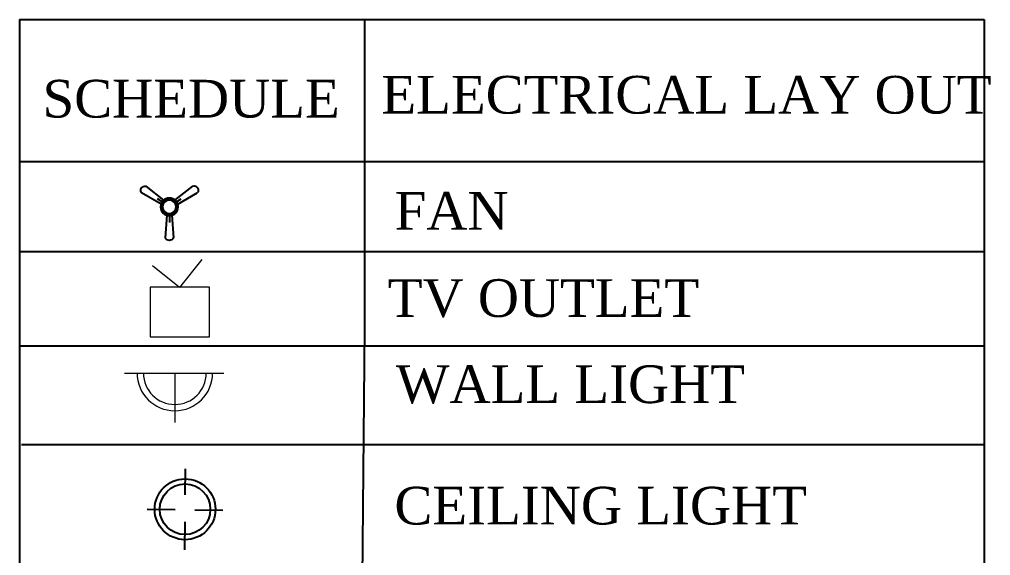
# Model space of a CAD drawing. Header units: inches. Extents: x 463 to 1759, y 367 to 863.
# Drawn here: x 1055.9 to 1296.4, y 591.3 to 724 of the extents above; entities that cross this region are included whole.
import ezdxf

# ---------------------------------------------------------------- set-up
doc = ezdxf.new("R2010")
doc.units = ezdxf.units.IN
doc.header["$LTSCALE"] = 0.5
doc.header["$MEASUREMENT"] = 0
doc.layers.get('0').update_dxf_attribs({"true_color": 0xf5a14d})
for name, color, linetype, lineweight in [('ELECTRICAL', 11, 'Continuous', 25), ('FALSE CEILING LIGHTS', 30, 'Continuous', 20), ('Fan', 153, 'Continuous', 20), ('SITE', 247, 'Continuous', 35), ('text', 7, 'Continuous', 30)]:
    doc.layers.add(name, color=color, linetype=linetype, lineweight=lineweight)
doc.styles.add('ARIAL', font='arial.ttf')

# ---------------------------------------------------------------- blocks, each defined once
blk = doc.blocks.new('LIGHT')
at = {"layer": 'ELECTRICAL', "lineweight": 25}
for p, q in [((3813.676, -268.021), (3813.676, -265.803)), ((3812.727, -268.794), (3810.509, -268.794)), ((3814.855, -268.794), (3816.919, -268.794)), ((3813.676, -269.567), (3813.676, -271.785))]:
    blk.add_line(p, q, dxfattribs=at)
for radius in [2.4, 2.4, 2, 2]:
    blk.add_circle((3813.714, -268.794), radius, dxfattribs=at)
blk = doc.blocks.new('rt')
at = {"layer": 'Fan', "lineweight": 25}
for p, q in [((-144, 5), (-464, 256)), ((57, 5), (378, 256)), ((-193, -67), (-546, 134)), ((-174, -28), (-256, 27)), ((88, -28), (172, 30)), ((107, -67), (460, 134)), ((-86, -269), (-118, -674)), ((-43, -275), (-43, -397)), ((0, -269), (32, -674))]:
    blk.add_line(p, q, dxfattribs=at)
at = {"layer": 'Fan', "lineweight": 25, "extrusion": (0, 0, -1)}
for centre, major_axis, start_param, end_param in [((-481, 179), (0.1, 79.2), 4.113258, 6.498391), ((404, 185), (0, 75.8), -0.353221, 2.305667), ((-43, -117), (0, 158), 1.57115539307202, 7.854340700251607), ((-43, -117), (0, 122), 1.57090327236213, 7.854088579541715), ((-43, -641), (0.1, 81.9), 1.991559, 4.28803)]:
    blk.add_ellipse(centre, major_axis=major_axis, ratio=1, start_param=start_param, end_param=end_param, dxfattribs=at)
at = {"layer": 'Fan', "lineweight": 25}
for points, knots in [([(114, -117), (114, -123), (113, -129), (111, -144), (109, -154), (104, -172), (100, -181), (91, -199), (85, -207), (73, -222), (67, -229), (52, -242), (44, -248), (27, -258), (18, -262), (-1, -268), (-10, -270), (-29, -273), (-39, -274), (-59, -273), (-69, -272), (-88, -268), (-97, -264), (-115, -257), (-123, -252), (-140, -241), (-147, -235), (-161, -221), (-167, -213), (-178, -197), (-183, -188), (-191, -170), (-194, -161), (-198, -142), (-199, -132), (-200, -113), (-199, -103), (-197, -84), (-194, -74), (-188, -56), (-184, -47), (-174, -30), (-168, -22), (-155, -7), (-148, 0), (-133, 12), (-125, 17), (-107, 26), (-98, 30), (-80, 36), (-70, 38), (-51, 40), (-41, 40), (-21, 38), (-12, 37), (7, 32), (17, 28), (34, 20), (43, 15), (58, 3), (65, -4), (79, -18), (85, -26), (95, -42), (99, -51), (106, -69), (109, -79), (113, -98), (114, -107), (114, -117)], [1.571155, 1.571155, 1.571155, 1.571155, 1.682417, 1.682417, 1.869575, 1.869575, 2.056734, 2.056734, 2.243892, 2.243892, 2.43105, 2.43105, 2.618209, 2.618209, 2.805367, 2.805367, 2.992525, 2.992525, 3.179684, 3.179684, 3.366842, 3.366842, 3.554, 3.554, 3.741159, 3.741159, 3.928317, 3.928317, 4.115475, 4.115475, 4.302634, 4.302634, 4.489792, 4.489792, 4.67695, 4.67695, 4.864109, 4.864109, 5.051267, 5.051267, 5.238425, 5.238425, 5.425584, 5.425584, 5.612742, 5.612742, 5.7999, 5.7999, 5.987059, 5.987059, 6.174217, 6.174217, 6.361375, 6.361375, 6.548534, 6.548534, 6.735692, 6.735692, 6.92285, 6.92285, 7.110009, 7.110009, 7.297167, 7.297167, 7.484326, 7.484326, 7.671484, 7.671484, 7.854341, 7.854341, 7.854341, 7.854341]), ([(113, -117), (113, -123), (112, -129), (110, -144), (109, -154), (103, -172), (99, -181), (90, -198), (85, -206), (72, -222), (66, -229), (51, -241), (43, -247), (26, -257), (17, -261), (-1, -267), (-11, -270), (-30, -272), (-40, -273), (-59, -272), (-69, -271), (-88, -266), (-97, -263), (-115, -255), (-123, -251), (-139, -240), (-147, -233), (-161, -220), (-167, -212), (-178, -196), (-182, -187), (-190, -169), (-193, -160), (-197, -141), (-198, -131), (-199, -112), (-198, -102), (-195, -83), (-193, -74), (-186, -55), (-182, -46), (-172, -30), (-167, -22), (-154, -7), (-147, 0), (-131, 12), (-123, 17), (-106, 26), (-97, 29), (-78, 35), (-69, 37), (-49, 39), (-40, 39), (-20, 37), (-11, 36), (8, 30), (17, 27), (35, 18), (43, 13), (59, 1), (66, -5), (79, -20), (85, -28), (95, -44), (99, -53), (106, -71), (109, -81), (112, -99), (113, -108), (113, -117)], [1.571155, 1.571155, 1.571155, 1.571155, 1.682595, 1.682595, 1.870054, 1.870054, 2.057512, 2.057512, 2.24497, 2.24497, 2.432429, 2.432429, 2.619887, 2.619887, 2.807346, 2.807346, 2.994804, 2.994804, 3.182262, 3.182262, 3.369721, 3.369721, 3.557179, 3.557179, 3.744637, 3.744637, 3.932096, 3.932096, 4.119554, 4.119554, 4.307013, 4.307013, 4.494471, 4.494471, 4.681929, 4.681929, 4.869388, 4.869388, 5.056846, 5.056846, 5.244304, 5.244304, 5.431763, 5.431763, 5.619221, 5.619221, 5.80668, 5.80668, 5.994138, 5.994138, 6.181596, 6.181596, 6.369055, 6.369055, 6.556513, 6.556513, 6.743971, 6.743971, 6.93143, 6.93143, 7.118888, 7.118888, 7.306347, 7.306347, 7.493805, 7.493805, 7.681263, 7.681263, 7.854341, 7.854341, 7.854341, 7.854341]), ([(111, -117), (111, -123), (111, -128), (109, -145), (106, -157), (99, -176), (96, -185), (87, -201), (81, -208), (69, -223), (63, -230), (48, -242), (40, -247), (23, -257), (14, -260), (-4, -266), (-14, -269), (-33, -271), (-42, -271), (-62, -270), (-71, -269), (-90, -264), (-99, -261), (-117, -253), (-125, -248), (-141, -237), (-148, -230), (-161, -217), (-167, -209), (-178, -193), (-182, -184), (-189, -166), (-192, -157), (-196, -138), (-197, -129), (-197, -109), (-197, -100), (-193, -81), (-191, -71), (-184, -53), (-180, -45), (-170, -28), (-164, -20), (-151, -6), (-144, 0), (-128, 12), (-120, 17), (-103, 26), (-94, 29), (-75, 34), (-66, 36), (-46, 37), (-37, 37), (-18, 35), (-8, 33), (10, 28), (19, 24), (36, 15), (45, 10), (60, -2), (67, -8), (79, -23), (85, -31), (95, -47), (99, -56), (105, -74), (108, -83), (110, -101), (111, -109), (111, -117)], [1.571155, 1.571155, 1.571155, 1.571155, 1.682583, 1.682583, 1.905437, 1.905437, 2.085387, 2.085387, 2.265337, 2.265337, 2.449491, 2.449491, 2.63712, 2.63712, 2.824975, 2.824975, 3.012665, 3.012665, 3.20022, 3.20022, 3.387709, 3.387709, 3.575174, 3.575174, 3.762633, 3.762633, 3.95009, 3.95009, 4.137548, 4.137548, 4.325007, 4.325007, 4.512465, 4.512465, 4.699923, 4.699923, 4.887382, 4.887382, 5.07484, 5.07484, 5.262299, 5.262299, 5.449757, 5.449757, 5.637215, 5.637215, 5.824674, 5.824674, 6.012132, 6.012132, 6.19959, 6.19959, 6.387049, 6.387049, 6.574507, 6.574507, 6.761966, 6.761966, 6.949424, 6.949424, 7.136882, 7.136882, 7.324341, 7.324341, 7.51161, 7.51161, 7.696872, 7.696872, 7.854341, 7.854341, 7.854341, 7.854341]), ([(110, -117), (110, -123), (110, -128), (108, -144), (106, -153), (100, -171), (97, -180), (88, -197), (82, -205), (70, -220), (64, -227), (49, -240), (41, -245), (24, -255), (16, -259), (-3, -265), (-12, -267), (-31, -270), (-41, -270), (-60, -270), (-69, -268), (-88, -264), (-97, -261), (-115, -253), (-123, -248), (-139, -237), (-146, -231), (-160, -217), (-166, -209), (-176, -193), (-181, -185), (-188, -167), (-191, -158), (-195, -139), (-196, -129), (-196, -110), (-196, -101), (-192, -82), (-190, -72), (-183, -54), (-179, -46), (-169, -29), (-163, -21), (-150, -7), (-143, -1), (-128, 11), (-120, 16), (-102, 25), (-93, 28), (-75, 33), (-65, 35), (-46, 36), (-37, 36), (-18, 34), (-8, 32), (10, 27), (19, 23), (36, 14), (44, 9), (59, -3), (66, -10), (79, -24), (85, -32), (94, -49), (98, -57), (105, -75), (107, -85), (109, -102), (110, -109), (110, -117)], [1.571155, 1.571155, 1.571155, 1.571155, 1.683047, 1.683047, 1.871266, 1.871266, 2.059486, 2.059486, 2.247705, 2.247705, 2.435924, 2.435924, 2.624143, 2.624143, 2.812362, 2.812362, 3.000581, 3.000581, 3.1888, 3.1888, 3.377019, 3.377019, 3.565239, 3.565239, 3.753458, 3.753458, 3.941677, 3.941677, 4.129896, 4.129896, 4.318115, 4.318115, 4.506334, 4.506334, 4.694553, 4.694553, 4.882772, 4.882772, 5.070992, 5.070992, 5.259211, 5.259211, 5.44743, 5.44743, 5.635649, 5.635649, 5.823868, 5.823868, 6.012087, 6.012087, 6.200306, 6.200306, 6.388525, 6.388525, 6.576744, 6.576744, 6.764964, 6.764964, 6.953183, 6.953183, 7.141402, 7.141402, 7.329621, 7.329621, 7.51784, 7.51784, 7.706059, 7.706059, 7.854341, 7.854341, 7.854341, 7.854341]), ([(109, -117), (109, -123), (108, -128), (106, -145), (104, -156), (97, -176), (93, -184), (84, -200), (79, -207), (67, -221), (61, -228), (46, -240), (38, -245), (21, -255), (13, -258), (-6, -264), (-15, -266), (-34, -269), (-43, -269), (-62, -268), (-72, -266), (-90, -261), (-99, -258), (-117, -250), (-125, -245), (-140, -234), (-147, -228), (-160, -214), (-166, -206), (-176, -190), (-181, -182), (-188, -164), (-190, -155), (-194, -136), (-195, -127), (-195, -107), (-194, -98), (-190, -79), (-188, -70), (-181, -52), (-176, -44), (-166, -28), (-160, -20), (-147, -6), (-140, 0), (-125, 11), (-117, 16), (-99, 24), (-90, 27), (-72, 32), (-63, 34), (-44, 35), (-34, 35), (-15, 32), (-6, 30), (12, 24), (21, 21), (38, 12), (46, 6), (60, -6), (67, -13), (79, -27), (85, -35), (94, -52), (98, -60), (104, -78), (106, -88), (108, -103), (109, -110), (109, -117)], [1.571155, 1.571155, 1.571155, 1.571155, 1.68303, 1.68303, 1.906779, 1.906779, 2.087465, 2.087465, 2.268151, 2.268151, 2.452994, 2.452994, 2.641371, 2.641371, 2.82999, 2.82999, 3.018442, 3.018442, 3.206759, 3.206759, 3.395008, 3.395008, 3.583233, 3.583233, 3.771452, 3.771452, 3.959671, 3.959671, 4.147889, 4.147889, 4.336108, 4.336108, 4.524328, 4.524328, 4.712547, 4.712547, 4.900766, 4.900766, 5.088985, 5.088985, 5.277204, 5.277204, 5.465423, 5.465423, 5.653642, 5.653642, 5.841861, 5.841861, 6.030081, 6.030081, 6.2183, 6.2183, 6.406519, 6.406519, 6.594738, 6.594738, 6.782957, 6.782957, 6.971176, 6.971176, 7.159395, 7.159395, 7.347614, 7.347614, 7.535354, 7.535354, 7.721077, 7.721077, 7.854341, 7.854341, 7.854341, 7.854341]), ([(108, -117), (108, -123), (107, -128), (105, -145), (103, -156), (96, -175), (92, -183), (84, -199), (78, -207), (67, -220), (60, -227), (46, -239), (38, -244), (22, -253), (13, -257), (-5, -263), (-14, -265), (-33, -268), (-43, -268), (-62, -267), (-71, -265), (-89, -261), (-98, -258), (-115, -250), (-124, -245), (-139, -234), (-146, -227), (-159, -214), (-165, -206), (-175, -190), (-179, -182), (-186, -164), (-189, -155), (-193, -137), (-194, -127), (-194, -108), (-193, -99), (-190, -80), (-187, -71), (-180, -53), (-176, -45), (-166, -29), (-160, -21), (-147, -8), (-140, -1), (-125, 10), (-117, 15), (-100, 23), (-91, 26), (-72, 31), (-63, 33), (-44, 34), (-35, 34), (-16, 32), (-7, 30), (11, 24), (20, 20), (37, 11), (45, 6), (59, -6), (66, -13), (78, -27), (84, -35), (93, -51), (97, -60), (103, -78), (105, -87), (107, -103), (108, -110), (108, -117)], [1.571155, 1.571155, 1.571155, 1.571155, 1.683038, 1.683038, 1.906803, 1.906803, 2.08662, 2.08662, 2.266438, 2.266438, 2.446256, 2.446256, 2.635374, 2.635374, 2.824747, 2.824747, 3.013605, 3.013605, 3.202008, 3.202008, 3.390219, 3.390219, 3.578409, 3.578409, 3.766618, 3.766618, 3.954837, 3.954837, 4.143057, 4.143057, 4.331277, 4.331277, 4.519496, 4.519496, 4.707715, 4.707715, 4.895934, 4.895934, 5.084153, 5.084153, 5.272372, 5.272372, 5.460592, 5.460592, 5.648811, 5.648811, 5.83703, 5.83703, 6.025249, 6.025249, 6.213468, 6.213468, 6.401687, 6.401687, 6.589906, 6.589906, 6.778125, 6.778125, 6.966344, 6.966344, 7.154564, 7.154564, 7.342783, 7.342783, 7.530723, 7.530723, 7.717268, 7.717268, 7.854341, 7.854341, 7.854341, 7.854341]), ([(106, -117), (106, -123), (106, -128), (104, -144), (102, -154), (96, -172), (92, -181), (83, -198), (77, -205), (65, -220), (59, -226), (44, -238), (36, -243), (20, -252), (12, -256), (-6, -262), (-15, -264), (-34, -266), (-43, -266), (-62, -265), (-71, -264), (-90, -259), (-98, -256), (-115, -248), (-123, -243), (-139, -232), (-146, -226), (-158, -212), (-164, -205), (-174, -189), (-178, -181), (-185, -163), (-188, -154), (-191, -136), (-192, -126), (-192, -108), (-191, -98), (-188, -80), (-185, -71), (-178, -53), (-174, -45), (-164, -29), (-158, -22), (-146, -8), (-139, -2), (-123, 9), (-115, 14), (-98, 22), (-90, 25), (-71, 30), (-62, 31), (-44, 32), (-34, 32), (-16, 30), (-6, 28), (11, 22), (20, 18), (37, 9), (44, 4), (59, -8), (65, -14), (77, -29), (83, -36), (92, -53), (96, -61), (101, -79), (104, -88), (106, -104), (106, -110), (106, -117)], [1.571155, 1.571155, 1.571155, 1.571155, 1.683087, 1.683087, 1.887664, 1.887664, 2.077583, 2.077583, 2.268265, 2.268265, 2.455349, 2.455349, 2.642434, 2.642434, 2.828135, 2.828135, 3.017532, 3.017532, 3.206802, 3.206802, 3.395351, 3.395351, 3.583196, 3.583196, 3.771541, 3.771541, 3.959639, 3.959639, 4.148012, 4.148012, 4.336072, 4.336072, 4.524446, 4.524446, 4.712513, 4.712513, 4.900885, 4.900885, 5.08895, 5.08895, 5.277323, 5.277323, 5.465389, 5.465389, 5.653762, 5.653762, 5.841827, 5.841827, 6.0302, 6.0302, 6.218265, 6.218265, 6.406638, 6.406638, 6.594704, 6.594704, 6.783076, 6.783076, 6.971142, 6.971142, 7.159515, 7.159515, 7.3476, 7.3476, 7.535616, 7.535616, 7.721881, 7.721881, 7.854341, 7.854341, 7.854341, 7.854341]), ([(105, -117), (105, -123), (105, -128), (103, -143), (101, -152), (96, -170), (92, -179), (83, -195), (78, -203), (66, -218), (59, -224), (45, -236), (37, -242), (21, -251), (12, -255), (-6, -261), (-15, -263), (-33, -265), (-43, -265), (-61, -264), (-71, -263), (-89, -258), (-98, -255), (-115, -247), (-123, -242), (-138, -231), (-145, -225), (-158, -211), (-164, -204), (-174, -188), (-178, -180), (-185, -162), (-187, -153), (-191, -135), (-191, -125), (-191, -106), (-190, -97), (-187, -79), (-184, -70), (-177, -52), (-172, -44), (-162, -28), (-156, -21), (-143, -7), (-136, -1), (-121, 10), (-113, 14), (-96, 22), (-87, 25), (-68, 29), (-59, 31), (-40, 31), (-31, 31), (-12, 28), (-3, 26), (14, 20), (23, 16), (39, 7), (47, 1), (61, -11), (68, -18), (79, -33), (84, -41), (93, -57), (96, -66), (102, -84), (103, -93), (105, -107), (105, -112), (105, -117)], [1.571155, 1.571155, 1.571155, 1.571155, 1.68398, 1.68398, 1.873768, 1.873768, 2.063556, 2.063556, 2.253344, 2.253344, 2.443133, 2.443133, 2.632921, 2.632921, 2.822709, 2.822709, 3.012497, 3.012497, 3.202286, 3.202286, 3.392074, 3.392074, 3.581862, 3.581862, 3.77165, 3.77165, 3.961439, 3.961439, 4.151227, 4.151227, 4.341015, 4.341015, 4.530804, 4.530804, 4.720592, 4.720592, 4.91038, 4.91038, 5.100168, 5.100168, 5.289957, 5.289957, 5.479745, 5.479745, 5.669533, 5.669533, 5.859321, 5.859321, 6.04911, 6.04911, 6.238898, 6.238898, 6.428686, 6.428686, 6.618474, 6.618474, 6.808263, 6.808263, 6.998051, 6.998051, 7.187839, 7.187839, 7.377627, 7.377627, 7.567416, 7.567416, 7.757204, 7.757204, 7.854341, 7.854341, 7.854341, 7.854341]), ([(104, -117), (104, -122), (103, -128), (101, -144), (99, -155), (92, -174), (89, -182), (80, -198), (75, -205), (63, -219), (56, -225), (42, -237), (34, -242), (18, -251), (9, -254), (-8, -260), (-18, -262), (-36, -264), (-45, -264), (-64, -262), (-73, -261), (-91, -256), (-100, -253), (-116, -244), (-124, -240), (-139, -228), (-146, -222), (-158, -208), (-164, -201), (-173, -185), (-177, -176), (-184, -159), (-186, -150), (-189, -132), (-190, -122), (-189, -104), (-188, -95), (-184, -77), (-182, -68), (-174, -51), (-170, -42), (-159, -27), (-153, -20), (-140, -7), (-133, -1), (-118, 10), (-110, 14), (-93, 21), (-84, 24), (-66, 28), (-56, 29), (-38, 30), (-28, 29), (-10, 26), (-1, 24), (16, 17), (25, 13), (41, 4), (48, -2), (62, -14), (68, -21), (79, -36), (84, -44), (92, -60), (96, -69), (101, -87), (102, -96), (103, -109), (104, -113), (104, -117)], [1.571155, 1.571155, 1.571155, 1.571155, 1.683952, 1.683952, 1.909545, 1.909545, 2.091751, 2.091751, 2.273957, 2.273957, 2.460215, 2.460215, 2.650135, 2.650135, 2.840327, 2.840327, 3.030352, 3.030352, 3.220238, 3.220238, 3.410056, 3.410056, 3.59985, 3.59985, 3.789637, 3.789637, 3.979425, 3.979425, 4.169213, 4.169213, 4.359001, 4.359001, 4.548789, 4.548789, 4.738578, 4.738578, 4.928366, 4.928366, 5.118154, 5.118154, 5.307942, 5.307942, 5.497731, 5.497731, 5.687519, 5.687519, 5.877307, 5.877307, 6.067095, 6.067095, 6.256884, 6.256884, 6.446672, 6.446672, 6.63646, 6.63646, 6.826248, 6.826248, 7.016037, 7.016037, 7.205825, 7.205825, 7.395613, 7.395613, 7.584495, 7.584495, 7.773918, 7.773918, 7.854341, 7.854341, 7.854341, 7.854341]), ([(103, -117), (103, -122), (102, -128), (100, -144), (98, -155), (91, -174), (88, -182), (79, -197), (74, -204), (63, -218), (56, -224), (42, -235), (35, -241), (18, -249), (10, -253), (-8, -259), (-17, -261), (-35, -263), (-45, -263), (-63, -262), (-72, -260), (-90, -255), (-99, -252), (-115, -244), (-123, -239), (-138, -228), (-145, -222), (-157, -208), (-163, -201), (-172, -185), (-176, -177), (-183, -159), (-185, -151), (-188, -132), (-189, -123), (-189, -105), (-187, -96), (-184, -78), (-181, -69), (-174, -52), (-169, -44), (-159, -28), (-153, -21), (-140, -8), (-133, -2), (-118, 8), (-110, 13), (-93, 20), (-84, 23), (-66, 27), (-57, 28), (-39, 29), (-29, 28), (-11, 25), (-2, 23), (15, 17), (24, 13), (39, 3), (47, -2), (61, -14), (67, -21), (78, -36), (83, -44), (91, -60), (95, -69), (100, -86), (101, -96), (102, -109), (103, -113), (103, -117)], [1.571155, 1.571155, 1.571155, 1.571155, 1.683953, 1.683953, 1.909548, 1.909548, 2.090846, 2.090846, 2.272143, 2.272143, 2.453441, 2.453441, 2.64406, 2.64406, 2.834998, 2.834998, 3.025393, 3.025393, 3.215331, 3.215331, 3.405095, 3.405095, 3.594852, 3.594852, 3.784632, 3.784632, 3.974421, 3.974421, 4.164211, 4.164211, 4.354, 4.354, 4.543788, 4.543788, 4.733576, 4.733576, 4.923365, 4.923365, 5.113153, 5.113153, 5.302941, 5.302941, 5.492729, 5.492729, 5.682518, 5.682518, 5.872306, 5.872306, 6.062094, 6.062094, 6.251882, 6.251882, 6.441671, 6.441671, 6.631459, 6.631459, 6.821247, 6.821247, 7.011036, 7.011036, 7.200824, 7.200824, 7.390612, 7.390612, 7.579876, 7.579876, 7.770533, 7.770533, 7.854341, 7.854341, 7.854341, 7.854341]), ([(101, -117), (101, -122), (101, -128), (99, -143), (97, -153), (91, -171), (87, -180), (78, -196), (73, -203), (61, -217), (54, -224), (40, -235), (32, -240), (16, -249), (7, -252), (-11, -258), (-20, -260), (-38, -261), (-47, -261), (-66, -260), (-75, -258), (-93, -253), (-101, -249), (-118, -241), (-125, -236), (-140, -224), (-147, -218), (-159, -204), (-164, -196), (-173, -180), (-177, -172), (-183, -154), (-185, -145), (-187, -127), (-188, -117), (-186, -99), (-185, -90), (-180, -72), (-177, -63), (-169, -47), (-165, -39), (-154, -24), (-147, -17), (-134, -4), (-126, 1), (-111, 11), (-102, 15), (-85, 21), (-76, 24), (-58, 27), (-48, 27), (-30, 27), (-21, 26), (-3, 22), (6, 19), (23, 11), (31, 7), (46, -4), (53, -9), (66, -23), (72, -30), (81, -44), (85, -51), (92, -65), (94, -72), (98, -87), (100, -95), (101, -107), (101, -112), (101, -117)], [1.571155, 1.571155, 1.571155, 1.571155, 1.684002, 1.684002, 1.891297, 1.891297, 2.082887, 2.082887, 2.275049, 2.275049, 2.46721, 2.46721, 2.659371, 2.659371, 2.851533, 2.851533, 3.043694, 3.043694, 3.235856, 3.235856, 3.428017, 3.428017, 3.620179, 3.620179, 3.81234, 3.81234, 4.004501, 4.004501, 4.196663, 4.196663, 4.388824, 4.388824, 4.580986, 4.580986, 4.773147, 4.773147, 4.965308, 4.965308, 5.15747, 5.15747, 5.349631, 5.349631, 5.541793, 5.541793, 5.733954, 5.733954, 5.926116, 5.926116, 6.118277, 6.118277, 6.310438, 6.310438, 6.5026, 6.5026, 6.694761, 6.694761, 6.886923, 6.886923, 7.079084, 7.079084, 7.271245, 7.271245, 7.432659, 7.432659, 7.594073, 7.594073, 7.755486, 7.755486, 7.854341, 7.854341, 7.854341, 7.854341]), ([(100, -117), (100, -122), (100, -128), (98, -144), (95, -154), (89, -172), (86, -180), (77, -195), (72, -202), (62, -215), (56, -221), (42, -232), (35, -237), (19, -246), (10, -250), (-7, -256), (-16, -258), (-34, -260), (-43, -260), (-62, -259), (-71, -258), (-88, -253), (-97, -250), (-113, -242), (-121, -238), (-135, -227), (-142, -221), (-154, -207), (-160, -200), (-170, -185), (-174, -177), (-180, -160), (-182, -151), (-186, -133), (-186, -124), (-186, -106), (-185, -97), (-181, -79), (-179, -70), (-172, -54), (-168, -46), (-158, -31), (-152, -23), (-139, -11), (-132, -5), (-117, 6), (-110, 10), (-93, 18), (-84, 20), (-67, 25), (-58, 26), (-40, 26), (-31, 26), (-13, 23), (-4, 21), (13, 15), (22, 11), (37, 2), (45, -3), (58, -15), (64, -22), (75, -36), (80, -44), (89, -60), (92, -69), (97, -86), (99, -95), (100, -108), (100, -113), (100, -117)], [1.571155, 1.571155, 1.571155, 1.571155, 1.683955, 1.683955, 1.909553, 1.909553, 2.086456, 2.086456, 2.263358, 2.263358, 2.440261, 2.440261, 2.631792, 2.631792, 2.824184, 2.824184, 3.015198, 3.015198, 3.207233, 3.207233, 3.398806, 3.398806, 3.587614, 3.587614, 3.77765, 3.77765, 3.967453, 3.967453, 4.157182, 4.157182, 4.34701, 4.34701, 4.536781, 4.536781, 4.726574, 4.726574, 4.916362, 4.916362, 5.10615, 5.10615, 5.295939, 5.295939, 5.485727, 5.485727, 5.675515, 5.675515, 5.865303, 5.865303, 6.055091, 6.055091, 6.24488, 6.24488, 6.434668, 6.434668, 6.624456, 6.624456, 6.814244, 6.814244, 7.004033, 7.004033, 7.193821, 7.193821, 7.383609, 7.383609, 7.573573, 7.573573, 7.764903, 7.764903, 7.854341, 7.854341, 7.854341, 7.854341]), ([(99, -117), (99, -122), (98, -128), (97, -143), (94, -152), (89, -170), (85, -178), (76, -194), (71, -202), (59, -215), (53, -222), (38, -233), (31, -238), (15, -247), (6, -250), (-11, -255), (-20, -257), (-38, -259), (-47, -259), (-65, -257), (-74, -255), (-92, -250), (-100, -247), (-116, -239), (-124, -234), (-138, -222), (-145, -216), (-157, -202), (-162, -195), (-171, -179), (-175, -171), (-180, -154), (-182, -145), (-185, -127), (-185, -118), (-184, -99), (-183, -90), (-178, -73), (-175, -64), (-167, -48), (-162, -40), (-152, -25), (-146, -19), (-132, -6), (-125, -1), (-109, 9), (-101, 13), (-84, 19), (-75, 21), (-57, 24), (-48, 25), (-30, 24), (-21, 23), (-5, 20), (2, 17), (17, 12), (23, 8), (36, 0), (43, -4), (55, -15), (62, -21), (73, -35), (78, -43), (86, -59), (90, -67), (95, -84), (97, -93), (98, -107), (99, -112), (99, -117)], [1.571155, 1.571155, 1.571155, 1.571155, 1.684115, 1.684115, 1.889077, 1.889077, 2.081607, 2.081607, 2.273838, 2.273838, 2.46607, 2.46607, 2.658301, 2.658301, 2.850533, 2.850533, 3.042764, 3.042764, 3.234996, 3.234996, 3.427227, 3.427227, 3.619459, 3.619459, 3.811691, 3.811691, 4.003922, 4.003922, 4.196154, 4.196154, 4.388385, 4.388385, 4.580617, 4.580617, 4.772848, 4.772848, 4.96508, 4.96508, 5.157311, 5.157311, 5.349543, 5.349543, 5.541774, 5.541774, 5.734006, 5.734006, 5.926237, 5.926237, 6.118469, 6.118469, 6.310701, 6.310701, 6.502932, 6.502932, 6.664221, 6.664221, 6.825509, 6.825509, 6.986798, 6.986798, 7.177008, 7.177008, 7.367217, 7.367217, 7.557427, 7.557427, 7.747637, 7.747637, 7.854341, 7.854341, 7.854341, 7.854341]), ([(98, -117), (98, -122), (97, -128), (95, -144), (93, -155), (86, -173), (82, -181), (74, -195), (69, -202), (59, -214), (53, -220), (41, -230), (34, -235), (19, -244), (11, -247), (-6, -253), (-15, -255), (-33, -258), (-42, -258), (-60, -257), (-69, -256), (-86, -251), (-95, -248), (-111, -240), (-119, -236), (-133, -225), (-140, -219), (-152, -206), (-158, -199), (-167, -184), (-171, -176), (-178, -159), (-180, -150), (-183, -133), (-184, -124), (-184, -106), (-183, -97), (-179, -79), (-176, -71), (-170, -55), (-165, -47), (-155, -32), (-150, -25), (-137, -12), (-130, -6), (-116, 4), (-108, 8), (-92, 15), (-83, 18), (-66, 22), (-57, 23), (-39, 24), (-30, 23), (-13, 21), (-4, 18), (13, 13), (21, 9), (36, 0), (43, -6), (57, -17), (63, -24), (74, -38), (78, -45), (86, -61), (90, -70), (95, -87), (96, -96), (97, -109), (98, -113), (98, -117)], [1.571155, 1.571155, 1.571155, 1.571155, 1.684069, 1.684069, 1.925667, 1.925667, 2.099753, 2.099753, 2.273838, 2.273838, 2.447924, 2.447924, 2.62201, 2.62201, 2.814113, 2.814113, 3.006216, 3.006216, 3.19832, 3.19832, 3.390423, 3.390423, 3.582526, 3.582526, 3.770632, 3.770632, 3.963997, 3.963997, 4.153942, 4.153942, 4.345405, 4.345405, 4.536673, 4.536673, 4.728137, 4.728137, 4.9196, 4.9196, 5.107532, 5.107532, 5.29949, 5.29949, 5.486915, 5.486915, 5.679139, 5.679139, 5.866479, 5.866479, 6.058714, 6.058714, 6.246058, 6.246058, 6.43829, 6.43829, 6.625635, 6.625635, 6.817866, 6.817866, 7.005211, 7.005211, 7.197442, 7.197442, 7.384785, 7.384785, 7.575864, 7.575864, 7.768379, 7.768379, 7.854341, 7.854341, 7.854341, 7.854341]), ([(96, -117), (96, -122), (96, -127), (94, -143), (92, -153), (85, -172), (81, -180), (72, -195), (67, -203), (55, -216), (48, -222), (35, -232), (29, -236), (16, -243), (9, -246), (-7, -252), (-15, -254), (-33, -256), (-41, -256), (-59, -256), (-68, -254), (-85, -250), (-93, -247), (-109, -240), (-117, -235), (-131, -225), (-138, -219), (-150, -207), (-155, -200), (-165, -185), (-169, -177), (-176, -161), (-178, -152), (-181, -135), (-182, -126), (-182, -109), (-182, -100), (-178, -83), (-176, -74), (-169, -58), (-165, -50), (-156, -35), (-150, -28), (-138, -15), (-132, -9), (-118, 1), (-110, 5), (-94, 13), (-86, 16), (-69, 20), (-60, 21), (-42, 22), (-34, 22), (-16, 20), (-7, 18), (9, 12), (17, 9), (33, 0), (40, -5), (53, -16), (60, -23), (71, -36), (75, -44), (84, -59), (87, -67), (92, -84), (94, -93), (96, -107), (96, -112), (96, -117)], [1.571155, 1.571155, 1.571155, 1.571155, 1.683729, 1.683729, 1.908875, 1.908875, 2.10298, 2.10298, 2.297086, 2.297086, 2.491191, 2.491191, 2.653333, 2.653333, 2.815475, 2.815475, 3.002351, 3.002351, 3.192689, 3.192689, 3.382276, 3.382276, 3.571862, 3.571862, 3.761449, 3.761449, 3.951035, 3.951035, 4.140622, 4.140622, 4.330208, 4.330208, 4.519795, 4.519795, 4.709381, 4.709381, 4.898968, 4.898968, 5.088554, 5.088554, 5.278141, 5.278141, 5.467728, 5.467728, 5.657314, 5.657314, 5.846901, 5.846901, 6.036487, 6.036487, 6.226074, 6.226074, 6.41566, 6.41566, 6.605247, 6.605247, 6.794833, 6.794833, 6.98442, 6.98442, 7.174006, 7.174006, 7.363593, 7.363593, 7.55318, 7.55318, 7.742766, 7.742766, 7.854341, 7.854341, 7.854341, 7.854341]), ([(95, -117), (95, -122), (95, -127), (93, -143), (91, -153), (85, -170), (82, -177), (74, -190), (70, -197), (60, -209), (54, -216), (40, -228), (33, -233), (17, -241), (9, -245), (-8, -251), (-16, -253), (-34, -255), (-43, -255), (-61, -254), (-69, -253), (-87, -248), (-95, -245), (-111, -238), (-119, -233), (-133, -222), (-139, -216), (-151, -203), (-157, -196), (-166, -181), (-170, -173), (-176, -156), (-178, -147), (-181, -130), (-182, -121), (-181, -103), (-180, -94), (-176, -78), (-174, -71), (-168, -57), (-164, -49), (-154, -34), (-149, -27), (-136, -15), (-129, -9), (-115, 1), (-107, 6), (-91, 13), (-82, 16), (-65, 20), (-56, 21), (-38, 21), (-30, 21), (-12, 18), (-3, 16), (13, 9), (21, 6), (36, -4), (44, -9), (57, -21), (63, -28), (72, -41), (76, -47), (84, -61), (87, -70), (92, -86), (94, -95), (95, -108), (95, -112), (95, -117)], [1.571155, 1.571155, 1.571155, 1.571155, 1.683958, 1.683958, 1.909563, 1.909563, 2.074219, 2.074219, 2.238874, 2.238874, 2.43185, 2.43185, 2.624826, 2.624826, 2.817803, 2.817803, 3.010779, 3.010779, 3.203755, 3.203755, 3.396815, 3.396815, 3.589875, 3.589875, 3.782935, 3.782935, 3.975995, 3.975995, 4.169055, 4.169055, 4.362114, 4.362114, 4.555174, 4.555174, 4.748234, 4.748234, 4.941294, 4.941294, 5.102317, 5.102317, 5.288821, 5.288821, 5.481464, 5.481464, 5.674401, 5.674401, 5.867337, 5.867337, 6.060274, 6.060274, 6.253211, 6.253211, 6.446148, 6.446148, 6.639085, 6.639085, 6.832021, 6.832021, 7.024958, 7.024958, 7.217895, 7.217895, 7.379501, 7.379501, 7.5669, 7.5669, 7.755464, 7.755464, 7.854341, 7.854341, 7.854341, 7.854341]), ([(94, -117), (94, -122), (93, -127), (92, -141), (90, -150), (84, -168), (81, -176), (72, -191), (67, -199), (55, -212), (49, -218), (35, -229), (28, -234), (14, -242), (7, -244), (-8, -249), (-16, -251), (-33, -254), (-42, -254), (-59, -253), (-67, -252), (-84, -248), (-92, -245), (-108, -238), (-115, -233), (-129, -223), (-136, -218), (-148, -205), (-153, -198), (-163, -184), (-167, -176), (-173, -160), (-176, -152), (-179, -135), (-180, -126), (-180, -109), (-179, -100), (-176, -84), (-174, -75), (-167, -59), (-163, -51), (-154, -37), (-149, -30), (-137, -17), (-131, -12), (-117, -2), (-109, 3), (-94, 10), (-86, 13), (-69, 18), (-60, 19), (-43, 20), (-34, 20), (-17, 18), (-9, 16), (7, 10), (15, 7), (31, -2), (38, -6), (51, -17), (57, -24), (68, -37), (73, -44), (81, -59), (84, -67), (90, -84), (92, -92), (93, -106), (94, -111), (94, -117)], [1.571155, 1.571155, 1.571155, 1.571155, 1.684342, 1.684342, 1.884294, 1.884294, 2.080905, 2.080905, 2.27445, 2.27445, 2.467995, 2.467995, 2.66154, 2.66154, 2.822898, 2.822898, 3.004403, 3.004403, 3.193593, 3.193593, 3.382783, 3.382783, 3.571973, 3.571973, 3.761163, 3.761163, 3.950353, 3.950353, 4.139543, 4.139543, 4.328733, 4.328733, 4.517923, 4.517923, 4.707113, 4.707113, 4.896303, 4.896303, 5.085494, 5.085494, 5.274684, 5.274684, 5.463874, 5.463874, 5.653064, 5.653064, 5.842254, 5.842254, 6.031444, 6.031444, 6.220634, 6.220634, 6.409824, 6.409824, 6.599014, 6.599014, 6.788204, 6.788204, 6.977394, 6.977394, 7.166585, 7.166585, 7.355775, 7.355775, 7.544965, 7.544965, 7.734155, 7.734155, 7.854341, 7.854341, 7.854341, 7.854341]), ([(93, -117), (93, -122), (92, -127), (90, -143), (88, -154), (81, -172), (78, -179), (70, -193), (65, -199), (55, -211), (50, -216), (38, -226), (31, -231), (17, -239), (9, -243), (-8, -248), (-16, -250), (-34, -253), (-42, -253), (-60, -252), (-69, -251), (-85, -246), (-93, -243), (-109, -236), (-117, -231), (-131, -221), (-137, -215), (-149, -202), (-154, -195), (-163, -181), (-167, -173), (-173, -157), (-175, -148), (-178, -131), (-179, -122), (-179, -105), (-177, -96), (-174, -79), (-171, -71), (-165, -56), (-161, -50), (-153, -37), (-148, -30), (-136, -18), (-130, -13), (-117, -3), (-110, 2), (-95, 9), (-87, 12), (-71, 16), (-62, 18), (-46, 19), (-37, 19), (-21, 17), (-13, 16), (3, 11), (11, 8), (26, 0), (33, -4), (46, -14), (52, -20), (63, -33), (68, -39), (76, -52), (79, -58), (85, -71), (87, -77), (90, -90), (91, -97), (92, -108), (93, -113), (93, -117)], [1.571155, 1.571155, 1.571155, 1.571155, 1.684285, 1.684285, 1.931857, 1.931857, 2.103999, 2.103999, 2.276141, 2.276141, 2.448283, 2.448283, 2.620425, 2.620425, 2.813879, 2.813879, 3.007332, 3.007332, 3.200786, 3.200786, 3.394239, 3.394239, 3.584428, 3.584428, 3.778817, 3.778817, 3.968079, 3.968079, 4.161993, 4.161993, 4.351949, 4.351949, 4.546982, 4.546982, 4.739665, 4.739665, 4.932387, 4.932387, 5.1254, 5.1254, 5.281353, 5.281353, 5.465514, 5.465514, 5.649676, 5.649676, 5.833837, 5.833837, 6.017998, 6.017998, 6.202159, 6.202159, 6.386321, 6.386321, 6.570482, 6.570482, 6.754643, 6.754643, 6.938804, 6.938804, 7.122965, 7.122965, 7.307127, 7.307127, 7.456914, 7.456914, 7.6067, 7.6067, 7.756487, 7.756487, 7.854341, 7.854341, 7.854341, 7.854341]), ([(90, -117), (90, -122), (90, -127), (89, -137), (88, -142), (85, -154), (83, -161), (77, -174), (74, -181), (67, -192), (63, -197), (56, -206), (52, -211), (39, -223), (29, -230), (12, -239), (4, -242), (-10, -246), (-18, -248), (-34, -250), (-43, -250), (-60, -249), (-68, -248), (-85, -244), (-93, -241), (-109, -233), (-116, -229), (-130, -218), (-136, -213), (-148, -200), (-153, -193), (-162, -178), (-166, -170), (-171, -154), (-173, -146), (-176, -128), (-177, -120), (-176, -103), (-175, -94), (-171, -80), (-169, -73), (-164, -59), (-160, -52), (-150, -37), (-145, -30), (-133, -18), (-126, -12), (-112, -2), (-104, 2), (-88, 9), (-80, 11), (-63, 15), (-54, 16), (-37, 16), (-28, 16), (-11, 13), (-3, 10), (14, 4), (21, 0), (36, -10), (43, -15), (54, -26), (59, -31), (67, -42), (71, -48), (78, -60), (80, -67), (85, -79), (86, -84), (88, -95), (89, -101), (90, -110), (90, -114), (90, -117)], [1.571155, 1.571155, 1.571155, 1.571155, 1.684141, 1.684141, 1.797127, 1.797127, 1.961342, 1.961342, 2.125558, 2.125558, 2.2598, 2.2598, 2.394043, 2.394043, 2.662529, 2.662529, 2.834956, 2.834956, 3.007383, 3.007383, 3.202269, 3.202269, 3.397154, 3.397154, 3.591248, 3.591248, 3.785341, 3.785341, 3.979435, 3.979435, 4.173528, 4.173528, 4.367622, 4.367622, 4.561715, 4.561715, 4.755808, 4.755808, 4.949902, 4.949902, 5.092952, 5.092952, 5.288579, 5.288579, 5.484206, 5.484206, 5.679833, 5.679833, 5.875459, 5.875459, 6.071086, 6.071086, 6.266713, 6.266713, 6.46234, 6.46234, 6.657967, 6.657967, 6.853594, 6.853594, 7.049221, 7.049221, 7.209943, 7.209943, 7.360814, 7.360814, 7.520615, 7.520615, 7.649053, 7.649053, 7.777492, 7.777492, 7.854341, 7.854341, 7.854341, 7.854341]), ([(89, -117), (89, -122), (89, -127), (87, -140), (86, -148), (81, -162), (79, -169), (73, -181), (69, -187), (62, -198), (58, -203), (48, -213), (43, -217), (33, -225), (27, -229), (15, -236), (9, -238), (-3, -243), (-10, -245), (-23, -248), (-30, -249), (-45, -249), (-53, -249), (-70, -247), (-78, -245), (-94, -239), (-101, -236), (-115, -228), (-122, -223), (-135, -213), (-141, -207), (-151, -194), (-156, -187), (-163, -172), (-167, -165), (-172, -149), (-173, -141), (-175, -125), (-176, -116), (-174, -100), (-173, -92), (-169, -76), (-166, -68), (-160, -54), (-156, -49), (-149, -38), (-145, -32), (-136, -23), (-131, -18), (-121, -10), (-115, -6), (-104, 1), (-98, 3), (-86, 8), (-79, 10), (-65, 14), (-56, 15), (-39, 15), (-30, 15), (-13, 12), (-5, 10), (11, 4), (19, 0), (33, -9), (40, -14), (53, -26), (59, -32), (69, -46), (73, -53), (80, -67), (82, -74), (86, -87), (87, -93), (89, -106), (89, -111), (89, -117)], [1.571155, 1.571155, 1.571155, 1.571155, 1.685513, 1.685513, 1.870049, 1.870049, 2.02265, 2.02265, 2.175252, 2.175252, 2.327853, 2.327853, 2.480454, 2.480454, 2.633055, 2.633055, 2.785656, 2.785656, 2.938257, 2.938257, 3.095443, 3.095443, 3.282683, 3.282683, 3.469923, 3.469923, 3.657163, 3.657163, 3.844403, 3.844403, 4.031643, 4.031643, 4.218883, 4.218883, 4.406123, 4.406123, 4.593363, 4.593363, 4.780603, 4.780603, 4.967843, 4.967843, 5.155083, 5.155083, 5.305236, 5.305236, 5.455389, 5.455389, 5.605542, 5.605542, 5.755695, 5.755695, 5.905848, 5.905848, 6.056001, 6.056001, 6.250427, 6.250427, 6.444853, 6.444853, 6.639279, 6.639279, 6.833921, 6.833921, 7.028562, 7.028562, 7.223204, 7.223204, 7.417845, 7.417845, 7.57224, 7.57224, 7.726635, 7.726635, 7.854341, 7.854341, 7.854341, 7.854341]), ([(88, -117), (88, -122), (87, -127), (86, -142), (83, -151), (78, -166), (75, -172), (69, -184), (66, -189), (58, -199), (54, -204), (45, -214), (40, -218), (30, -225), (25, -229), (13, -235), (7, -238), (-5, -242), (-11, -244), (-24, -246), (-30, -247), (-42, -248), (-47, -248), (-58, -247), (-63, -246), (-75, -244), (-82, -242), (-96, -237), (-102, -234), (-115, -227), (-121, -222), (-132, -213), (-137, -208), (-146, -197), (-151, -192), (-158, -179), (-161, -173), (-167, -160), (-169, -153), (-172, -139), (-173, -131), (-174, -117), (-174, -110), (-172, -96), (-171, -88), (-167, -75), (-164, -68), (-159, -56), (-156, -51), (-150, -41), (-146, -37), (-139, -28), (-135, -24), (-126, -16), (-122, -12), (-112, -6), (-107, -3), (-91, 5), (-80, 9), (-61, 13), (-53, 14), (-38, 14), (-31, 13), (-15, 11), (-7, 9), (9, 3), (17, 0), (31, -9), (38, -14), (50, -25), (56, -32), (66, -45), (71, -52), (77, -66), (80, -72), (83, -84), (85, -90), (87, -102), (87, -108), (88, -115), (88, -116), (88, -117)], [1.571155, 1.571155, 1.571155, 1.571155, 1.685164, 1.685164, 1.909503, 1.909503, 2.057076, 2.057076, 2.204649, 2.204649, 2.352223, 2.352223, 2.499796, 2.499796, 2.647369, 2.647369, 2.794943, 2.794943, 2.942516, 2.942516, 3.090089, 3.090089, 3.212695, 3.212695, 3.3353, 3.3353, 3.50052, 3.50052, 3.665741, 3.665741, 3.830961, 3.830961, 3.996181, 3.996181, 4.161402, 4.161402, 4.326622, 4.326622, 4.491843, 4.491843, 4.657063, 4.657063, 4.822283, 4.822283, 4.987504, 4.987504, 5.152724, 5.152724, 5.284532, 5.284532, 5.416341, 5.416341, 5.548149, 5.548149, 5.684038, 5.684038, 5.819927, 5.819927, 6.091705, 6.091705, 6.263043, 6.263043, 6.43438, 6.43438, 6.627673, 6.627673, 6.820965, 6.820965, 7.014258, 7.014258, 7.20755, 7.20755, 7.403462, 7.403462, 7.547734, 7.547734, 7.692006, 7.692006, 7.836278, 7.836278, 7.854341, 7.854341, 7.854341, 7.854341]), ([(86, -117), (86, -122), (86, -127), (84, -139), (83, -146), (79, -159), (77, -165), (72, -175), (69, -181), (63, -191), (60, -195), (52, -204), (48, -209), (40, -216), (35, -220), (25, -227), (20, -230), (10, -235), (4, -237), (-7, -241), (-12, -243), (-24, -245), (-30, -246), (-42, -246), (-48, -246), (-60, -245), (-66, -244), (-80, -241), (-88, -238), (-104, -231), (-111, -227), (-125, -217), (-131, -212), (-143, -199), (-148, -193), (-157, -178), (-161, -171), (-167, -155), (-169, -147), (-172, -130), (-172, -122), (-172, -105), (-171, -97), (-167, -80), (-165, -72), (-158, -58), (-155, -52), (-148, -41), (-143, -35), (-135, -26), (-131, -22), (-122, -15), (-118, -11), (-108, -5), (-103, -2), (-93, 2), (-87, 4), (-75, 8), (-67, 10), (-52, 12), (-45, 12), (-29, 12), (-22, 11), (-7, 7), (0, 5), (14, -1), (21, -5), (34, -13), (40, -17), (51, -28), (56, -34), (65, -46), (69, -52), (76, -66), (79, -74), (83, -90), (85, -98), (86, -110), (86, -113), (86, -117)], [1.571155, 1.571155, 1.571155, 1.571155, 1.685259, 1.685259, 1.858431, 1.858431, 1.994633, 1.994633, 2.130835, 2.130835, 2.267037, 2.267037, 2.403239, 2.403239, 2.539441, 2.539441, 2.675643, 2.675643, 2.811846, 2.811846, 2.948048, 2.948048, 3.08425, 3.08425, 3.225726, 3.225726, 3.367203, 3.367203, 3.563744, 3.563744, 3.760285, 3.760285, 3.956825, 3.956825, 4.153366, 4.153366, 4.349907, 4.349907, 4.544445, 4.544445, 4.740086, 4.740086, 4.935728, 4.935728, 5.13137, 5.13137, 5.289644, 5.289644, 5.447918, 5.447918, 5.580329, 5.580329, 5.712739, 5.712739, 5.84515, 5.84515, 5.977561, 5.977561, 6.15394, 6.15394, 6.33032, 6.33032, 6.5067, 6.5067, 6.68308, 6.68308, 6.859459, 6.859459, 7.035839, 7.035839, 7.212219, 7.212219, 7.388598, 7.388598, 7.580755, 7.580755, 7.772911, 7.772911, 7.854341, 7.854341, 7.854341, 7.854341]), ([(85, -117), (85, -122), (85, -127), (83, -141), (81, -150), (76, -165), (74, -170), (68, -180), (66, -185), (59, -195), (55, -199), (48, -208), (44, -211), (35, -219), (30, -222), (21, -228), (15, -231), (6, -236), (1, -237), (-8, -240), (-12, -242), (-23, -244), (-29, -245), (-40, -245), (-45, -245), (-57, -245), (-64, -244), (-75, -241), (-80, -240), (-90, -237), (-94, -235), (-104, -230), (-108, -228), (-118, -221), (-123, -218), (-132, -210), (-135, -206), (-142, -198), (-145, -194), (-152, -185), (-154, -181), (-160, -171), (-162, -166), (-165, -155), (-167, -150), (-170, -139), (-170, -133), (-171, -120), (-171, -114), (-171, -102), (-170, -96), (-167, -84), (-165, -78), (-161, -67), (-159, -63), (-155, -54), (-153, -50), (-147, -42), (-145, -39), (-138, -30), (-133, -26), (-125, -18), (-121, -15), (-112, -8), (-106, -5), (-96, 0), (-91, 2), (-82, 5), (-77, 7), (-66, 9), (-59, 10), (-48, 11), (-43, 11), (-32, 11), (-27, 10), (-17, 9), (-12, 7), (-1, 4), (6, 2), (18, -4), (24, -7), (34, -14), (38, -18), (49, -27), (54, -33), (63, -45), (66, -50), (71, -59), (73, -63), (77, -71), (78, -76), (82, -87), (83, -93), (84, -104), (85, -108), (85, -114), (85, -116), (85, -117)], [1.571155, 1.571155, 1.571155, 1.571155, 1.683858, 1.683858, 1.909262, 1.909262, 2.042932, 2.042932, 2.176602, 2.176602, 2.310273, 2.310273, 2.443943, 2.443943, 2.577613, 2.577613, 2.713036, 2.713036, 2.825632, 2.825632, 2.938228, 2.938228, 3.08141, 3.08141, 3.199921, 3.199921, 3.354191, 3.354191, 3.473311, 3.473311, 3.592432, 3.592432, 3.711553, 3.711553, 3.862521, 3.862521, 3.984414, 3.984414, 4.106307, 4.106307, 4.235668, 4.235668, 4.36503, 4.36503, 4.494391, 4.494391, 4.638983, 4.638983, 4.783575, 4.783575, 4.928167, 4.928167, 5.073628, 5.073628, 5.184966, 5.184966, 5.296304, 5.296304, 5.407642, 5.407642, 5.550788, 5.550788, 5.67006, 5.67006, 5.823835, 5.823835, 5.940409, 5.940409, 6.056982, 6.056982, 6.207428, 6.207428, 6.328081, 6.328081, 6.448733, 6.448733, 6.569386, 6.569386, 6.726846, 6.726846, 6.884307, 6.884307, 7.015452, 7.015452, 7.21034, 7.21034, 7.34571, 7.34571, 7.45534, 7.45534, 7.564969, 7.564969, 7.714724, 7.714724, 7.822103, 7.822103, 7.854341, 7.854341, 7.854341, 7.854341]), ([(84, -117), (84, -122), (84, -127), (82, -139), (81, -146), (77, -159), (75, -164), (71, -173), (69, -178), (62, -189), (57, -195), (47, -207), (41, -213), (30, -221), (24, -225), (13, -231), (7, -234), (-4, -238), (-11, -240), (-23, -243), (-29, -244), (-41, -244), (-46, -244), (-55, -244), (-60, -243), (-72, -241), (-79, -239), (-92, -235), (-98, -232), (-111, -225), (-117, -221), (-128, -212), (-133, -208), (-142, -197), (-146, -192), (-155, -179), (-158, -171), (-164, -156), (-167, -148), (-170, -131), (-170, -123), (-170, -106), (-169, -98), (-166, -82), (-163, -74), (-156, -59), (-152, -51), (-144, -39), (-140, -34), (-131, -25), (-126, -20), (-116, -12), (-110, -9), (-99, -2), (-93, 0), (-81, 4), (-76, 6), (-66, 8), (-61, 9), (-50, 10), (-45, 10), (-34, 10), (-29, 10), (-13, 7), (-3, 4), (14, -3), (21, -7), (33, -15), (40, -20), (51, -31), (56, -37), (64, -48), (67, -53), (72, -63), (74, -68), (78, -79), (80, -85), (82, -96), (83, -102), (84, -111), (84, -114), (84, -117)], [1.571155, 1.571155, 1.571155, 1.571155, 1.684672, 1.684672, 1.863159, 1.863159, 1.986608, 1.986608, 2.110056, 2.110056, 2.29634, 2.29634, 2.482624, 2.482624, 2.633067, 2.633067, 2.78351, 2.78351, 2.933953, 2.933953, 3.084396, 3.084396, 3.200354, 3.200354, 3.316311, 3.316311, 3.48132, 3.48132, 3.646328, 3.646328, 3.811337, 3.811337, 3.976345, 3.976345, 4.141354, 4.141354, 4.337503, 4.337503, 4.533652, 4.533652, 4.729801, 4.729801, 4.92595, 4.92595, 5.122099, 5.122099, 5.318248, 5.318248, 5.472733, 5.472733, 5.627217, 5.627217, 5.781702, 5.781702, 5.936187, 5.936187, 6.061081, 6.061081, 6.185976, 6.185976, 6.310871, 6.310871, 6.435765, 6.435765, 6.685554, 6.685554, 6.86789, 6.86789, 7.050227, 7.050227, 7.232563, 7.232563, 7.369922, 7.369922, 7.507282, 7.507282, 7.644641, 7.644641, 7.782, 7.782, 7.854341, 7.854341, 7.854341, 7.854341]), ([(83, -117), (83, -122), (82, -126), (81, -138), (80, -145), (76, -157), (74, -162), (70, -172), (68, -176), (62, -186), (59, -190), (51, -200), (46, -206), (37, -214), (32, -218), (23, -224), (18, -227), (8, -232), (3, -234), (-8, -238), (-13, -239), (-24, -241), (-29, -242), (-40, -243), (-45, -243), (-57, -242), (-64, -241), (-76, -238), (-81, -237), (-91, -233), (-96, -231), (-106, -226), (-111, -223), (-120, -217), (-124, -213), (-132, -206), (-136, -202), (-143, -193), (-147, -189), (-152, -179), (-155, -174), (-160, -164), (-162, -159), (-165, -149), (-166, -143), (-168, -132), (-169, -127), (-169, -116), (-169, -110), (-168, -99), (-167, -94), (-164, -83), (-163, -78), (-159, -67), (-156, -62), (-150, -51), (-147, -46), (-140, -37), (-136, -32), (-128, -24), (-123, -20), (-114, -13), (-110, -11), (-102, -6), (-98, -4), (-89, 0), (-85, 2), (-76, 4), (-71, 6), (-62, 7), (-57, 8), (-42, 9), (-31, 9), (-14, 5), (-7, 4), (6, -1), (12, -4), (24, -10), (29, -14), (39, -22), (43, -26), (51, -34), (55, -38), (62, -47), (65, -52), (70, -62), (72, -67), (76, -77), (78, -82), (80, -93), (81, -99), (82, -108), (83, -113), (83, -117)], [1.571155, 1.571155, 1.571155, 1.571155, 1.684573, 1.684573, 1.849723, 1.849723, 1.977499, 1.977499, 2.105275, 2.105275, 2.233051, 2.233051, 2.412171, 2.412171, 2.545125, 2.545125, 2.678079, 2.678079, 2.811033, 2.811033, 2.943987, 2.943987, 3.076941, 3.076941, 3.197549, 3.197549, 3.360076, 3.360076, 3.491926, 3.491926, 3.623776, 3.623776, 3.755626, 3.755626, 3.887476, 3.887476, 4.019325, 4.019325, 4.151175, 4.151175, 4.283025, 4.283025, 4.414875, 4.414875, 4.546725, 4.546725, 4.678574, 4.678574, 4.810424, 4.810424, 4.942274, 4.942274, 5.074124, 5.074124, 5.216404, 5.216404, 5.358683, 5.358683, 5.500963, 5.500963, 5.643242, 5.643242, 5.756489, 5.756489, 5.869735, 5.869735, 5.982981, 5.982981, 6.096228, 6.096228, 6.209474, 6.209474, 6.464186, 6.464186, 6.626735, 6.626735, 6.789283, 6.789283, 6.951831, 6.951831, 7.086675, 7.086675, 7.22152, 7.22152, 7.356364, 7.356364, 7.488533, 7.488533, 7.620701, 7.620701, 7.75287, 7.75287, 7.854341, 7.854341, 7.854341, 7.854341]), ([(82, -117), (82, -122), (81, -126), (80, -140), (78, -150), (73, -164), (70, -169), (65, -179), (62, -184), (55, -194), (52, -198), (44, -206), (40, -210), (31, -218), (26, -221), (16, -227), (11, -229), (0, -234), (-5, -236), (-16, -239), (-22, -240), (-33, -241), (-39, -242), (-50, -242), (-56, -241), (-67, -239), (-73, -238), (-84, -235), (-89, -233), (-102, -227), (-109, -223), (-122, -214), (-128, -209), (-139, -197), (-144, -191), (-152, -177), (-156, -170), (-161, -158), (-163, -152), (-165, -142), (-166, -136), (-168, -125), (-168, -120), (-168, -108), (-167, -103), (-165, -92), (-164, -86), (-161, -76), (-159, -71), (-154, -60), (-152, -55), (-144, -44), (-139, -37), (-128, -25), (-121, -19), (-107, -10), (-100, -6), (-85, 1), (-77, 3), (-62, 6), (-55, 7), (-42, 8), (-36, 8), (-22, 6), (-16, 5), (-3, 1), (3, -1), (15, -7), (21, -10), (32, -17), (37, -21), (47, -30), (51, -35), (59, -46), (63, -51), (69, -63), (72, -69), (76, -80), (78, -86), (80, -96), (81, -101), (81, -110), (82, -114), (82, -117)], [1.571155, 1.571155, 1.571155, 1.571155, 1.684268, 1.684268, 1.910493, 1.910493, 2.048636, 2.048636, 2.18678, 2.18678, 2.324923, 2.324923, 2.463066, 2.463066, 2.601209, 2.601209, 2.739911, 2.739911, 2.878612, 2.878612, 3.016472, 3.016472, 3.154333, 3.154333, 3.292193, 3.292193, 3.430053, 3.430053, 3.567913, 3.567913, 3.759736, 3.759736, 3.951558, 3.951558, 4.14338, 4.14338, 4.335202, 4.335202, 4.469144, 4.469144, 4.603085, 4.603085, 4.737026, 4.737026, 4.870967, 4.870967, 5.004908, 5.004908, 5.138849, 5.138849, 5.272791, 5.272791, 5.474175, 5.474175, 5.675559, 5.675559, 5.876943, 5.876943, 6.078327, 6.078327, 6.237806, 6.237806, 6.397285, 6.397285, 6.556763, 6.556763, 6.716242, 6.716242, 6.875721, 6.875721, 7.035199, 7.035199, 7.194678, 7.194678, 7.354157, 7.354157, 7.513636, 7.513636, 7.642513, 7.642513, 7.771391, 7.771391, 7.854341, 7.854341, 7.854341, 7.854341]), ([(80, -117), (80, -122), (80, -126), (79, -135), (78, -140), (76, -149), (75, -154), (71, -162), (70, -167), (65, -175), (63, -180), (57, -189), (54, -193), (47, -201), (44, -204), (37, -211), (33, -214), (25, -220), (21, -222), (13, -227), (9, -229), (0, -232), (-5, -234), (-14, -237), (-18, -238), (-28, -239), (-32, -240), (-42, -240), (-47, -240), (-56, -240), (-61, -239), (-72, -237), (-77, -235), (-87, -232), (-92, -230), (-102, -225), (-107, -222), (-118, -215), (-123, -211), (-132, -202), (-136, -198), (-144, -188), (-148, -182), (-154, -171), (-157, -165), (-161, -153), (-163, -147), (-165, -135), (-166, -128), (-166, -116), (-166, -109), (-165, -98), (-164, -93), (-162, -83), (-160, -78), (-155, -64), (-150, -55), (-141, -42), (-137, -37), (-129, -29), (-125, -25), (-117, -19), (-113, -16), (-105, -10), (-100, -8), (-91, -3), (-85, -1), (-74, 2), (-69, 4), (-58, 5), (-52, 6), (-41, 6), (-35, 6), (-24, 5), (-18, 4), (-7, 1), (-2, -1), (9, -5), (14, -8), (24, -13), (29, -17), (38, -24), (42, -28), (49, -35), (52, -39), (58, -47), (62, -52), (67, -62), (70, -67), (74, -78), (76, -84), (78, -95), (79, -101), (80, -110), (80, -114), (80, -117)], [1.571155, 1.571155, 1.571155, 1.571155, 1.684283, 1.684283, 1.797411, 1.797411, 1.910392, 1.910392, 2.023372, 2.023372, 2.149205, 2.149205, 2.275037, 2.275037, 2.400869, 2.400869, 2.516246, 2.516246, 2.631624, 2.631624, 2.747001, 2.747001, 2.862378, 2.862378, 2.977755, 2.977755, 3.093132, 3.093132, 3.209923, 3.209923, 3.326713, 3.326713, 3.471953, 3.471953, 3.586137, 3.586137, 3.741138, 3.741138, 3.896139, 3.896139, 4.05114, 4.05114, 4.206141, 4.206141, 4.361141, 4.361141, 4.516142, 4.516142, 4.671143, 4.671143, 4.826144, 4.826144, 4.949831, 4.949831, 5.073518, 5.073518, 5.320891, 5.320891, 5.471089, 5.471089, 5.594641, 5.594641, 5.718194, 5.718194, 5.841746, 5.841746, 5.980385, 5.980385, 6.119025, 6.119025, 6.257664, 6.257664, 6.396303, 6.396303, 6.534943, 6.534943, 6.673582, 6.673582, 6.812221, 6.812221, 6.950861, 6.950861, 7.0895, 7.0895, 7.202926, 7.202926, 7.345413, 7.345413, 7.4879, 7.4879, 7.630387, 7.630387, 7.772874, 7.772874, 7.854341, 7.854341, 7.854341, 7.854341])]:
    blk.add_open_spline(points, degree=3, knots=knots, dxfattribs=at)

msp = doc.modelspace()

# ---------------------------------------------------------------- linework, layer by layer
at = {"lineweight": 5}
for p, q in [((1101.052, 664.548), (1095.483, 657.628)), ((1095.483, 657.628), (1088.829, 662.982))]:
    msp.add_line(p, q, dxfattribs=at)
msp.add_lwpolyline([(1102.982, 645.429), (1102.982, 657.704), (1088.243, 657.704), (1088.243, 645.429)], close=True, dxfattribs=at)
at = {"layer": 'FALSE CEILING LIGHTS', "color": 30, "lineweight": 5, "true_color": 0xe78d18}
for p, q in [((1081.873, 636.457), (1106.463, 636.457)), ((1094.436, 624.162), (1094.436, 636.457))]:
    msp.add_line(p, q, dxfattribs=at)
for radius in [9.349, 7.79]:
    msp.add_arc((1094.357, 636.457), radius, 180, 0, dxfattribs=at)
at = {"layer": 'SITE', "color": 7, "lineweight": 25, "true_color": 0xffffff}
for p, q in [((1055.862, 724.001), (1055.862, 647.623)), ((1055.862, 724.001), (1294.839, 724.001)), ((1141.385, 647.623), (1141.385, 724.001)), ((1294.839, 724.001), (1294.839, 647.623)), ((1055.862, 688.797), (1294.839, 688.797)), ((1055.862, 666.57), (1294.839, 666.57)), ((1055.862, 647.623), (1055.862, 461.308)), ((1139.866, 461.308), (1141.385, 647.623)), ((1294.839, 647.623), (1294.839, 461.308)), ((1055.862, 643.215), (1294.839, 643.215)), ((1056.416, 618.714), (1294.839, 618.714))]:
    msp.add_line(p, q, dxfattribs=at)

# ---------------------------------------------------------------- block references
at = {"layer": 'FALSE CEILING LIGHTS', "color": 30, "true_color": 0xe78d18, "xscale": 3.133295461903244, "yscale": 3.133295461833419, "zscale": 3.133295461814964, "rotation": 89.4666676871778}
msp.add_blockref('LIGHT', (143.479, -11338.425), dxfattribs=at)
at = {"layer": 'Fan', "color": 7, "lineweight": 5, "true_color": 0xffffff, "xscale": 0.01372932755329077, "yscale": 0.01372932755329077, "zscale": 0.01372932755329077}
msp.add_blockref('rt', (1093.592, 679.2), dxfattribs=at)

# ---------------------------------------------------------------- texts
at = {"layer": 'text', "color": 7, "ltscale": 0.1, "true_color": 0xffffff, "char_height": 9.33296, "attachment_point": 1, "style": 'ARIAL'}
for s, insert, width in [('{\\fTimes New Roman|b0|i0|c0|p18;ELECTRICAL LAY OUT}', (1145.519, 710.022), 261.09596), ('{\\fTimes New Roman|b0|i0|c0|p18;SCHEDULE}', (1061.587, 709.047), 33.11557), ('{\\fTimes New Roman|b0|i0|c0|p18;FAN}', (1148.801, 681.277), 33.11557), ('{\\fTimes New Roman|b0|i0|c0|p18;TV OUTLET}', (1147.099, 659.685), 90.74209), ('{\\fTimes New Roman|b0|i0|c0|p18;WALL LIGHT}', (1149.085, 638.356), 115.02062), ('{\\fTimes New Roman|b0|i0|c0|p18;CEILING LIGHT}', (1148.745, 608.287), 114.17541)]:
    msp.add_mtext(s, dxfattribs=dict(at, insert=insert, width=width))

doc.saveas('drawing.dxf')
